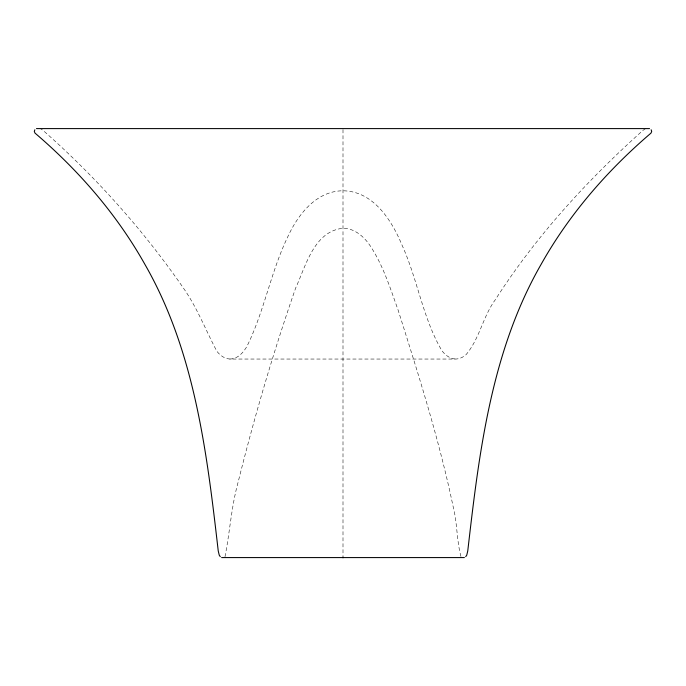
<?xml version="1.0" encoding="UTF-8"?>
<svg xmlns="http://www.w3.org/2000/svg" width="686" height="686" viewBox="0 0 686 686"><rect width="100%" height="100%" fill="white"/><g stroke="black" fill="none" stroke-linecap="round" stroke-linejoin="round"><path stroke-width="0.51" stroke-dasharray="3.43 2.57" d="M224.991 556.74C229.827 532.37 231.345 506.765 238.033 482.524C254.395 416.874 273.414 351.824 295.7 287.94C305.776 266.014 314.051 231.173 343 228.275C354.413 228.275 363.657 236.327 369.814 245.245C382.951 264.856 390.042 287.683 397.983 309.695C418.469 374.487 439.1 439.452 453.009 506.045C457.373 522.569 456.542 540.448 461.009 556.74M645.552 128.599L642.911 130.426C587.01 180.409 535.732 236.533 495.258 299.808C482.85 316.666 479.523 338.944 465.94 354.791C463.179 357.132 459.852 358.847 456.181 359.044L229.819 359.044C224.554 358.787 220.12 355.408 216.956 351.412C205.937 330.763 197.551 308.58 184.165 289.149C143.88 230.753 96.306 177.348 43.089 130.426L40.448 128.599M229.819 359.044C237.622 359.087 243.367 352.587 246.951 346.336C264.393 311.067 270.876 271.407 288.154 236.018C298.299 214.135 316.623 190.845 343 190.794C373.356 191.102 391.817 220.386 402.142 245.399C417.654 279.554 422.773 318.175 441.87 350.649C445.283 355.151 450.265 359.13 456.181 359.044M343 129.56L343 556.903"/><path stroke-width="1.03" d="M34.866 129.774L34.3 131.386L34.986 133.084C78.547 170.282 116.723 214.186 144.823 264.239C194.893 351.301 206.949 453.017 218.242 550.969L219.246 555.145L220.275 556.663M465.725 556.663L466.754 555.145L467.758 550.969C479.051 453.017 491.107 351.301 541.177 264.239C569.277 214.186 607.453 170.282 651.014 133.084L651.7 131.386L651.134 129.774M36.452 128.599L649.548 128.599M221.612 557.581L464.388 557.581M343 557.178L343 557.804"/></g></svg>
